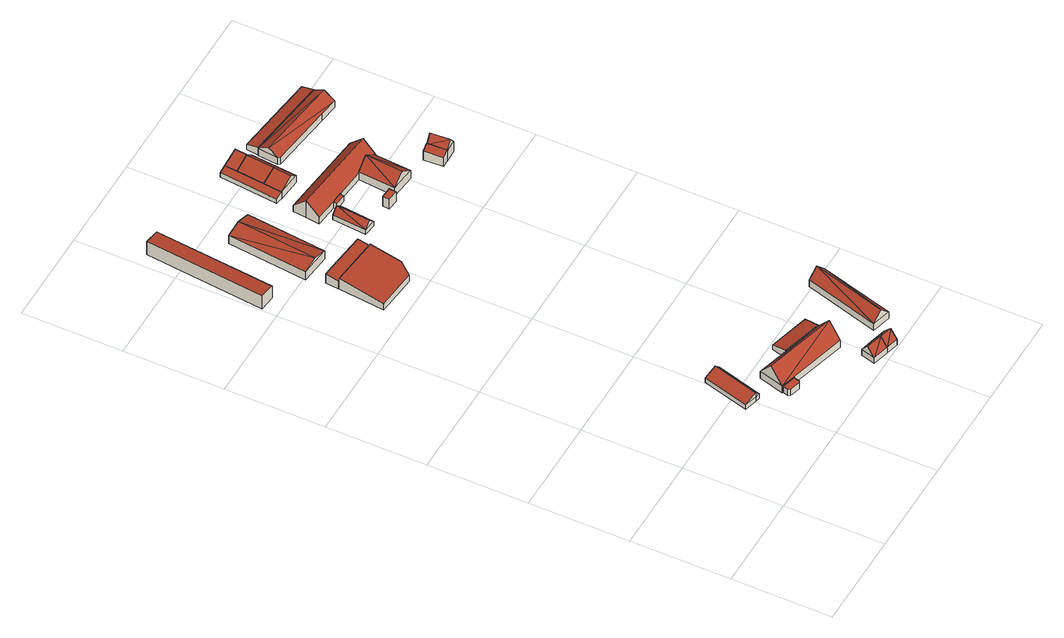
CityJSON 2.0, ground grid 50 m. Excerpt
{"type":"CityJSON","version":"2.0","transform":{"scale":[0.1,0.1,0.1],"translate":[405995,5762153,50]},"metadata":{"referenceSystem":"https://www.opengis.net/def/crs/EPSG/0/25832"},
"CityObjects":{
"building1":{"type":"Building","attributes":{"Gemeindeschluessel":"05515000","Geometrietyp2DReferenz":"3000","function":"31001_2700","roofType":"5000","measuredHeight":5.2},"geometry":[{"type":"Solid","lod":"2","boundaries":[[[[0,1,2,3]],[[4,5,1,0]],[[6,7,5,4]],[[8,9,7,6]],[[10,11,9,8]],[[3,2,11,10]],[[12,3,10,13,14]],[[14,13,4]],[[13,15,6,4]],[[15,8,6]],[[15,13,10,8]],[[12,14,4,0]],[[12,0,3]],[[1,5,7,9,11,2]]]],"semantics":{"surfaces":[{"type":"WallSurface"},{"type":"RoofSurface"},{"type":"GroundSurface"}],"values":[[0,0,0,0,0,0,1,1,1,0,0,0,0,2]]}}]},
"building2":{"type":"Building","attributes":{"name":"Holling","Gemeindeschluessel":"05515000","Geometrietyp2DReferenz":"3000","function":"31001_1100"},"address":[{"country":"Germany","locality":"Münster","thoroughfareNumber":"75","thoroughfareName":"Zum Rieselfeld"}],"children":["building2-1","building2-2"]},
"building2-1":{"type":"BuildingPart","attributes":{"roofType":"1000","measuredHeight":3.8},"parents":["building2"],"geometry":[{"type":"Solid","lod":"2","boundaries":[[[[16,17,18,19]],[[20,21,17,16]],[[22,23,24,25]],[[26,27,23,22]],[[19,18,27,26]],[[22,25,20,16,19,26]],[[17,21,24,23,27,18]],[[21,20,25,24]]]],"semantics":{"surfaces":[{"type":"WallSurface"},{"type":"RoofSurface"},{"type":"GroundSurface"},{"type":"ClosureSurface"}],"values":[[0,0,0,0,0,1,2,3]]}}]},
"building2-2":{"type":"BuildingPart","attributes":{"roofType":"3100","measuredHeight":12.31},"parents":["building2"],"geometry":[{"type":"Solid","lod":"2","boundaries":[[[[28,29,21,20,30]],[[31,32,29,28]],[[33,34,32,31]],[[35,36,34,33]],[[37,38,36,35]],[[39,25,24,38,37]],[[40,28,41]],[[28,30,39,37,41]],[[41,35,40]],[[33,31,40,35]],[[40,31,28]],[[41,37,35]],[[21,29,32,34,36,38,24]],[[25,39,30,20]],[[21,24,25,20]]]],"semantics":{"surfaces":[{"type":"WallSurface"},{"type":"RoofSurface"},{"type":"GroundSurface"},{"type":"ClosureSurface"}],"values":[[0,0,0,0,0,0,1,1,1,1,0,0,2,0,3]]}}]},
"building3":{"type":"Building","attributes":{"Gemeindeschluessel":"05515000","Geometrietyp2DReferenz":"3000","function":"51009_1610","roofType":"2100","measuredHeight":8.18},"geometry":[{"type":"Solid","lod":"2","boundaries":[[[[42,43,44,45]],[[46,47,43,42]],[[48,49,47,46]],[[45,44,49,48]],[[46,42,45,48]],[[43,47,49,44]]]],"semantics":{"surfaces":[{"type":"WallSurface"},{"type":"RoofSurface"},{"type":"GroundSurface"}],"values":[[0,0,0,0,1,2]]}}]},
"building4":{"type":"Building","attributes":{"Gemeindeschluessel":"05515000","Geometrietyp2DReferenz":"3000","function":"31001_2700","roofType":"3100","measuredHeight":7.74},"geometry":[{"type":"Solid","lod":"2","boundaries":[[[[50,51,52,53]],[[54,55,51,50]],[[56,57,55,54]],[[53,52,57,56]],[[50,58,54]],[[56,59,53]],[[59,58,50]],[[50,53,59]],[[58,59,56]],[[56,54,58]],[[51,55,57,52]]]],"semantics":{"surfaces":[{"type":"WallSurface"},{"type":"RoofSurface"},{"type":"GroundSurface"}],"values":[[0,0,0,0,0,0,1,1,1,1,2]]}}]},
"building5":{"type":"Building","attributes":{"Gemeindeschluessel":"05515000","Geometrietyp2DReferenz":"3000","function":"31001_2700","roofType":"2100","measuredHeight":4.77},"geometry":[{"type":"Solid","lod":"2","boundaries":[[[[60,61,62,63]],[[64,65,61,60]],[[66,67,65,64]],[[63,62,67,66]],[[64,60,63,66]],[[61,65,67,62]]]],"semantics":{"surfaces":[{"type":"WallSurface"},{"type":"RoofSurface"},{"type":"GroundSurface"}],"values":[[0,0,0,0,1,2]]}}]},
"building6":{"type":"Building","attributes":{"Gemeindeschluessel":"05515000","Geometrietyp2DReferenz":"3000","function":"31001_2700","roofType":"2100","measuredHeight":6.42},"geometry":[{"type":"Solid","lod":"2","boundaries":[[[[68,69,70,71]],[[72,73,69,68]],[[74,75,73,72]],[[76,77,75,74]],[[71,70,77,76]],[[74,72,68,71,76]],[[69,73,75,77,70]]]],"semantics":{"surfaces":[{"type":"WallSurface"},{"type":"RoofSurface"},{"type":"GroundSurface"}],"values":[[0,0,0,0,0,1,2]]}}]},
"building7":{"type":"Building","attributes":{"Gemeindeschluessel":"05515000","Geometrietyp2DReferenz":"3000","function":"31001_2700","roofType":"3100","measuredHeight":7.74},"geometry":[{"type":"Solid","lod":"2","boundaries":[[[[78,79,57,56]],[[80,81,79,78]],[[53,52,81,80]],[[56,57,52,53]],[[78,82,80]],[[53,59,56]],[[59,82,78]],[[78,56,59]],[[82,59,53]],[[53,80,82]],[[79,81,52,57]]]],"semantics":{"surfaces":[{"type":"WallSurface"},{"type":"RoofSurface"},{"type":"GroundSurface"}],"values":[[0,0,0,0,0,0,1,1,1,1,2]]}}]},
"building8":{"type":"Building","attributes":{"Gemeindeschluessel":"05515000","Geometrietyp2DReferenz":"3000","function":"51009_1610","roofType":"2100","measuredHeight":5.36},"geometry":[{"type":"Solid","lod":"2","boundaries":[[[[83,84,85,86]],[[87,88,84,83]],[[89,90,88,87]],[[91,92,90,89]],[[93,94,92,91]],[[95,96,94,93]],[[86,85,96,95]],[[93,91,89,87,83,86,95]],[[84,88,90,92,94,96,85]]]],"semantics":{"surfaces":[{"type":"WallSurface"},{"type":"RoofSurface"},{"type":"GroundSurface"}],"values":[[0,0,0,0,0,0,0,1,2]]}}]},
"building9":{"type":"Building","attributes":{"Gemeindeschluessel":"05515000","Geometrietyp2DReferenz":"3000","function":"31001_2700","roofType":"3100","measuredHeight":7.13},"geometry":[{"type":"Solid","lod":"2","boundaries":[[[[97,98,99,100]],[[101,102,98,97]],[[103,104,102,101]],[[100,99,104,103]],[[97,105,101]],[[103,106,100]],[[106,105,97]],[[97,100,106]],[[103,101,105]],[[105,106,103]],[[98,102,104,99]]]],"semantics":{"surfaces":[{"type":"WallSurface"},{"type":"RoofSurface"},{"type":"GroundSurface"}],"values":[[0,0,0,0,0,0,1,1,1,1,2]]}}]},
"building10":{"type":"Building","attributes":{"Gemeindeschluessel":"05515000","Geometrietyp2DReferenz":"3000","function":"31001_2700","roofType":"3100","measuredHeight":9.29},"geometry":[{"type":"Solid","lod":"2","boundaries":[[[[107,108,109,110]],[[111,112,108,107]],[[113,114,112,111]],[[110,109,114,113]],[[107,115,111]],[[113,116,110]],[[115,107,110]],[[110,116,115]],[[111,115,116]],[[116,113,111]],[[108,112,114,109]]]],"semantics":{"surfaces":[{"type":"WallSurface"},{"type":"RoofSurface"},{"type":"GroundSurface"}],"values":[[0,0,0,0,0,0,1,1,1,1,2]]}}]},
"building11":{"type":"Building","attributes":{"Gemeindeschluessel":"05515000","Geometrietyp2DReferenz":"3000","function":"31001_2700","roofType":"3100","measuredHeight":6.09},"geometry":[{"type":"Solid","lod":"2","boundaries":[[[[117,118,119,120]],[[121,122,118,117]],[[123,124,122,121]],[[120,119,124,123]],[[117,125,121]],[[123,126,120]],[[125,117,120]],[[120,126,125]],[[121,125,126]],[[126,123,121]],[[118,122,124,119]]]],"semantics":{"surfaces":[{"type":"WallSurface"},{"type":"RoofSurface"},{"type":"GroundSurface"}],"values":[[0,0,0,0,0,0,1,1,1,1,2]]}}]},
"building12":{"type":"Building","attributes":{"Gemeindeschluessel":"05515000","Geometrietyp2DReferenz":"3000","function":"31001_2700","roofType":"1000","measuredHeight":6},"geometry":[{"type":"Solid","lod":"2","boundaries":[[[[127,128,129,130]],[[131,132,128,127]],[[133,134,132,131]],[[130,129,134,133]],[[131,127,130,133]],[[128,132,134,129]]]],"semantics":{"surfaces":[{"type":"WallSurface"},{"type":"RoofSurface"},{"type":"GroundSurface"}],"values":[[0,0,0,0,1,2]]}}]},
"building13":{"type":"Building","attributes":{"Gemeindeschluessel":"05515000","Geometrietyp2DReferenz":"3000","function":"31001_2700"},"children":["building13-1","building13-2"]},
"building13-1":{"type":"BuildingPart","attributes":{"roofType":"2100","measuredHeight":7.58},"parents":["building13"],"geometry":[{"type":"Solid","lod":"2","boundaries":[[[[135,136,137,138,139]],[[140,141,136,135]],[[142,143,144,141,140]],[[140,135,139,142]],[[136,141,144,137]],[[143,142,139,138]],[[137,144,143,138]]]],"semantics":{"surfaces":[{"type":"WallSurface"},{"type":"RoofSurface"},{"type":"GroundSurface"},{"type":"ClosureSurface"}],"values":[[0,0,0,1,2,0,3]]}}]},
"building13-2":{"type":"BuildingPart","attributes":{"roofType":"2100","measuredHeight":4.27},"parents":["building13"],"geometry":[{"type":"Solid","lod":"2","boundaries":[[[[145,146,147,148]],[[149,150,146,145]],[[138,137,150,149]],[[151,152,144,143]],[[148,147,152,151]],[[143,138,149,145,148,151]],[[146,150,137,144,152,147]],[[137,138,143,144]]]],"semantics":{"surfaces":[{"type":"WallSurface"},{"type":"RoofSurface"},{"type":"GroundSurface"},{"type":"ClosureSurface"}],"values":[[0,0,0,0,0,1,2,3]]}}]},
"building14":{"type":"Building","attributes":{"Gemeindeschluessel":"05515000","Geometrietyp2DReferenz":"3000","function":"51009_1610","roofType":"5000","measuredHeight":7.71},"geometry":[{"type":"Solid","lod":"2","boundaries":[[[[153,154,155,156]],[[157,158,154,153]],[[159,160,158,157]],[[148,161,160,159]],[[151,162,161,148]],[[156,155,162,151]],[[157,153,156,163,164,159]],[[163,151,148,164]],[[159,164,148]],[[151,163,156]],[[154,158,160,161,162,155]]]],"semantics":{"surfaces":[{"type":"WallSurface"},{"type":"RoofSurface"},{"type":"GroundSurface"}],"values":[[0,0,0,0,0,0,1,1,0,0,2]]}}]},
"building15":{"type":"Building","attributes":{"Gemeindeschluessel":"05515000","Geometrietyp2DReferenz":"3000","function":"31001_2700","roofType":"2100","measuredHeight":7.54},"geometry":[{"type":"Solid","lod":"2","boundaries":[[[[153,141,144,143]],[[156,165,141,153]],[[151,152,165,156]],[[143,144,152,151]],[[156,153,143,151]],[[141,165,152,144]]]],"semantics":{"surfaces":[{"type":"WallSurface"},{"type":"RoofSurface"},{"type":"GroundSurface"}],"values":[[0,0,0,0,1,2]]}}]},
"building16":{"type":"Building","attributes":{"name":"Hagemann","Gemeindeschluessel":"05515000","Geometrietyp2DReferenz":"3000","function":"31001_1100"},"children":["building16-1","building16-2"]},
"building16-1":{"type":"BuildingPart","attributes":{"roofType":"2100","measuredHeight":4.03},"parents":["building16"],"geometry":[{"type":"Solid","lod":"2","boundaries":[[[[166,167,168,169,170]],[[171,172,167,166]],[[173,174,172,171]],[[175,176,174,173]],[[177,178,176,175]],[[175,173,171,166,170,177]],[[167,172,174,176,168]],[[178,177,170,169]],[[168,176,178,169]]]],"semantics":{"surfaces":[{"type":"WallSurface"},{"type":"RoofSurface"},{"type":"GroundSurface"},{"type":"ClosureSurface"}],"values":[[0,0,0,0,0,1,2,0,3]]}}]},
"building16-2":{"type":"BuildingPart","attributes":{"roofType":"3100","measuredHeight":10.54},"parents":["building16"],"geometry":[{"type":"Solid","lod":"2","boundaries":[[[[179,167,180,181]],[[169,168,167,179]],[[182,176,178]],[[183,184,176,182]],[[185,186,184,183]],[[187,188,186,185]],[[189,190,188,187]],[[191,192,190,189]],[[193,194,192,191]],[[195,196,194,193]],[[181,180,196,195]],[[189,187,185,191]],[[183,182,178,169,179,181,195,193,191,185]],[[167,168,176,184,186,188,190,192,194,196,180]],[[176,168,169,178]]]],"semantics":{"surfaces":[{"type":"WallSurface"},{"type":"RoofSurface"},{"type":"GroundSurface"},{"type":"ClosureSurface"}],"values":[[0,0,0,0,0,0,0,0,0,0,0,1,1,2,3]]}}]},
"building17":{"type":"Building","attributes":{"Gemeindeschluessel":"05515000","Geometrietyp2DReferenz":"3000","function":"31001_1000","roofType":"3100","measuredHeight":10.54},"address":[{"country":"Germany","locality":"Münster","thoroughfareNumber":"85","thoroughfareName":"Zum Rieselfeld"}],"geometry":[{"type":"Solid","lod":"2","boundaries":[[[[197,198,199,200]],[[201,202,198,197]],[[203,204,202,201]],[[200,199,204,203]],[[197,205,201]],[[203,206,200]],[[197,200,206]],[[206,205,197]],[[206,203,201]],[[201,205,206]],[[198,202,204,199]]]],"semantics":{"surfaces":[{"type":"WallSurface"},{"type":"RoofSurface"},{"type":"GroundSurface"}],"values":[[0,0,0,0,0,0,1,1,1,1,2]]}}]},
"building18":{"type":"Building","attributes":{"Gemeindeschluessel":"05515000","Geometrietyp2DReferenz":"3000","function":"31001_2700","roofType":"2100","measuredHeight":7.01},"geometry":[{"type":"Solid","lod":"2","boundaries":[[[[207,208,209,210]],[[211,212,208,207]],[[213,214,212,211]],[[210,209,214,213]],[[211,207,210,213]],[[208,212,214,209]]]],"semantics":{"surfaces":[{"type":"WallSurface"},{"type":"RoofSurface"},{"type":"GroundSurface"}],"values":[[0,0,0,0,1,2]]}}]},
"building19":{"type":"Building","attributes":{"Gemeindeschluessel":"05515000","Geometrietyp2DReferenz":"3000","function":"31001_2700","roofType":"3100","measuredHeight":10.77},"geometry":[{"type":"Solid","lod":"2","boundaries":[[[[215,216,217,218]],[[219,220,216,215]],[[221,222,220,219]],[[218,217,222,221]],[[215,223,219]],[[221,224,218]],[[215,218,224]],[[224,223,215]],[[223,224,221]],[[221,219,223]],[[216,220,222,217]]]],"semantics":{"surfaces":[{"type":"WallSurface"},{"type":"RoofSurface"},{"type":"GroundSurface"}],"values":[[0,0,0,0,0,0,1,1,1,1,2]]}}]},
"building20":{"type":"Building","attributes":{"Gemeindeschluessel":"05515000","Geometrietyp2DReferenz":"3000","function":"31001_2700","roofType":"3100","measuredHeight":7.7},"geometry":[{"type":"Solid","lod":"2","boundaries":[[[[225,226,227,228]],[[229,230,226,225]],[[231,232,230,229]],[[233,234,232,231]],[[235,236,234,233]],[[228,227,236,235]],[[237,238,239]],[[240,237,239]],[[237,240,225]],[[241,231,229,225,240]],[[241,233,231]],[[241,240,239,235,233]],[[239,238,228,235]],[[238,237,225,228]],[[226,230,232,234,236,227]]]],"semantics":{"surfaces":[{"type":"WallSurface"},{"type":"RoofSurface"},{"type":"GroundSurface"}],"values":[[0,0,0,0,0,0,1,1,1,1,0,0,0,0,2]]}}]},
"building21":{"type":"Building","attributes":{"Gemeindeschluessel":"05515000","Geometrietyp2DReferenz":"3000","function":"31001_2700","roofType":"2100","measuredHeight":4.82},"geometry":[{"type":"Solid","lod":"2","boundaries":[[[[242,243,244,245]],[[246,247,243,242]],[[248,249,247,246]],[[245,244,249,248]],[[246,242,245,248]],[[243,247,249,244]]]],"semantics":{"surfaces":[{"type":"WallSurface"},{"type":"RoofSurface"},{"type":"GroundSurface"}],"values":[[0,0,0,0,1,2]]}}]}
},
"vertices":[
[566,630,39],[566,630,12],[502,647,12],[502,647,39],[590,624,39],[590,624,12],[525,392,39],[525,392,12],[504,397,39],[504,397,12],[438,414,39],[438,414,12],[566,630,64],[502,398,64],[567,630,64],[504,397,63],
[599,289,49],[599,289,11],[606,278,11],[606,278,49],[607,316,49],[607,316,11],[668,270,49],[668,270,11],[676,298,11],[676,298,49],[657,264,49],[657,264,11],
[602,318,54],[602,318,11],[607,316,54],[637,445,54],[637,445,11],[795,402,54],[795,402,11],[998,347,54],[998,347,11],[964,220,54],[964,220,11],[676,298,54],[619,381,134],[981,283,134],
[85,2566,85],[85,2566,11],[145,3167,11],[145,3167,85],[5,2574,93],[5,2574,11],[66,3175,93],[66,3175,11],
[950,45,42],[950,45,8],[1031,24,8],[1031,24,42],[970,118,42],[970,118,8],[1051,97,42],[1051,97,8],[960,82,86],[1041,61,86],
[815,477,42],[815,477,12],[795,402,12],[795,402,60],[1019,422,42],[1019,422,12],[998,347,60],[998,347,12],
[275,2335,69],[275,2335,4],[251,2102,4],[251,2102,43],[523,2309,69],[523,2309,4],[507,2148,51],[507,2148,4],[456,2082,43],[456,2082,4],
[1114,81,42],[1114,81,8],[1094,8,42],[1094,8,8],[1104,44,86],
[278,2402,61],[278,2402,7],[271,2335,7],[271,2335,54],[332,2397,61],[332,2397,7],[533,2376,61],[533,2376,7],[527,2309,54],[527,2309,7],[523,2309,54],[523,2309,7],[275,2335,54],[275,2335,7],
[291,2888,60],[291,2888,9],[251,2487,9],[251,2487,60],[443,2872,60],[443,2872,9],[403,2472,60],[403,2472,9],[367,2880,81],[327,2480,81],
[1230,512,51],[1230,512,9],[1125,138,9],[1125,138,51],[1324,486,51],[1324,486,9],[1219,113,51],[1219,113,9],[1277,499,102],[1172,126,102],
[632,2551,36],[632,2551,8],[618,2380,8],[618,2380,36],[696,2545,36],[696,2545,8],[681,2374,36],[681,2374,8],[664,2548,69],[650,2377,69],
[802,2360,69],[802,2360,9],[857,2355,9],[857,2355,69],[805,2395,69],[805,2395,9],[860,2390,69],[860,2390,9],
[750,3093,83],[750,3093,7],[670,3103,7],[670,3103,49],[670,3103,50],[744,3033,83],[744,3033,7],[664,3040,50],[664,3040,49],[664,3040,7],
[605,2813,35],[605,2813,7],[642,2809,7],[642,2809,49],[635,3107,35],[635,3107,7],[651,2901,49],[651,2901,7],
[744,3033,82],[744,3033,5],[731,2894,5],[731,2894,82],[781,3029,49],[781,3029,5],[759,2798,49],[759,2798,5],[642,2809,5],[651,2901,5],[730,2894,82],[721,2801,82],
[731,2894,7],
[753,2575,47],[753,2575,7],[753,2576,7],[753,2576,46],[753,2576,48],[751,2558,40],[751,2558,7],[696,2564,40],[696,2564,7],[697,2581,47],[697,2581,7],[697,2581,48],[697,2581,46],
[753,2575,45],[898,2562,7],[898,2562,46],[697,2581,45],[582,2593,46],[582,2593,7],[589,2660,113],[589,2660,7],[596,2727,46],[596,2727,7],[1045,2680,47],[1045,2680,7],[1041,2614,113],[1041,2614,7],[1036,2548,47],[1036,2548,7],[1024,2550,47],[1024,2550,7],
[1010,2363,58],[1010,2363,9],[1024,2550,9],[1024,2550,58],[883,2375,58],[883,2375,9],[898,2562,58],[898,2562,9],[939,2369,115],[954,2556,115],
[1170,2367,81],[1170,2367,11],[1133,2365,11],[1133,2365,67],[1176,2268,81],[1176,2268,11],[1138,2266,67],[1138,2266,11],
[1241,2271,72],[1241,2271,8],[1236,2370,8],[1236,2370,72],[1176,2268,72],[1176,2268,8],[1170,2367,72],[1170,2367,8],[1209,2269,116],[1203,2368,116],
[1240,2857,49],[1240,2857,7],[1253,2967,7],[1253,2967,49],[1145,2869,49],[1145,2869,7],[827,2908,49],[827,2908,7],[817,2918,49],[817,2918,7],[828,3020,49],[828,3020,7],[1246,2912,84],[1253,2967,53],[828,3020,53],[822,2965,84],[817,2918,54],
[835,3082,38],[835,3082,8],[828,3020,8],[828,3020,56],[1260,3029,38],[1260,3029,8],[1253,2967,56],[1253,2967,8]
]}
